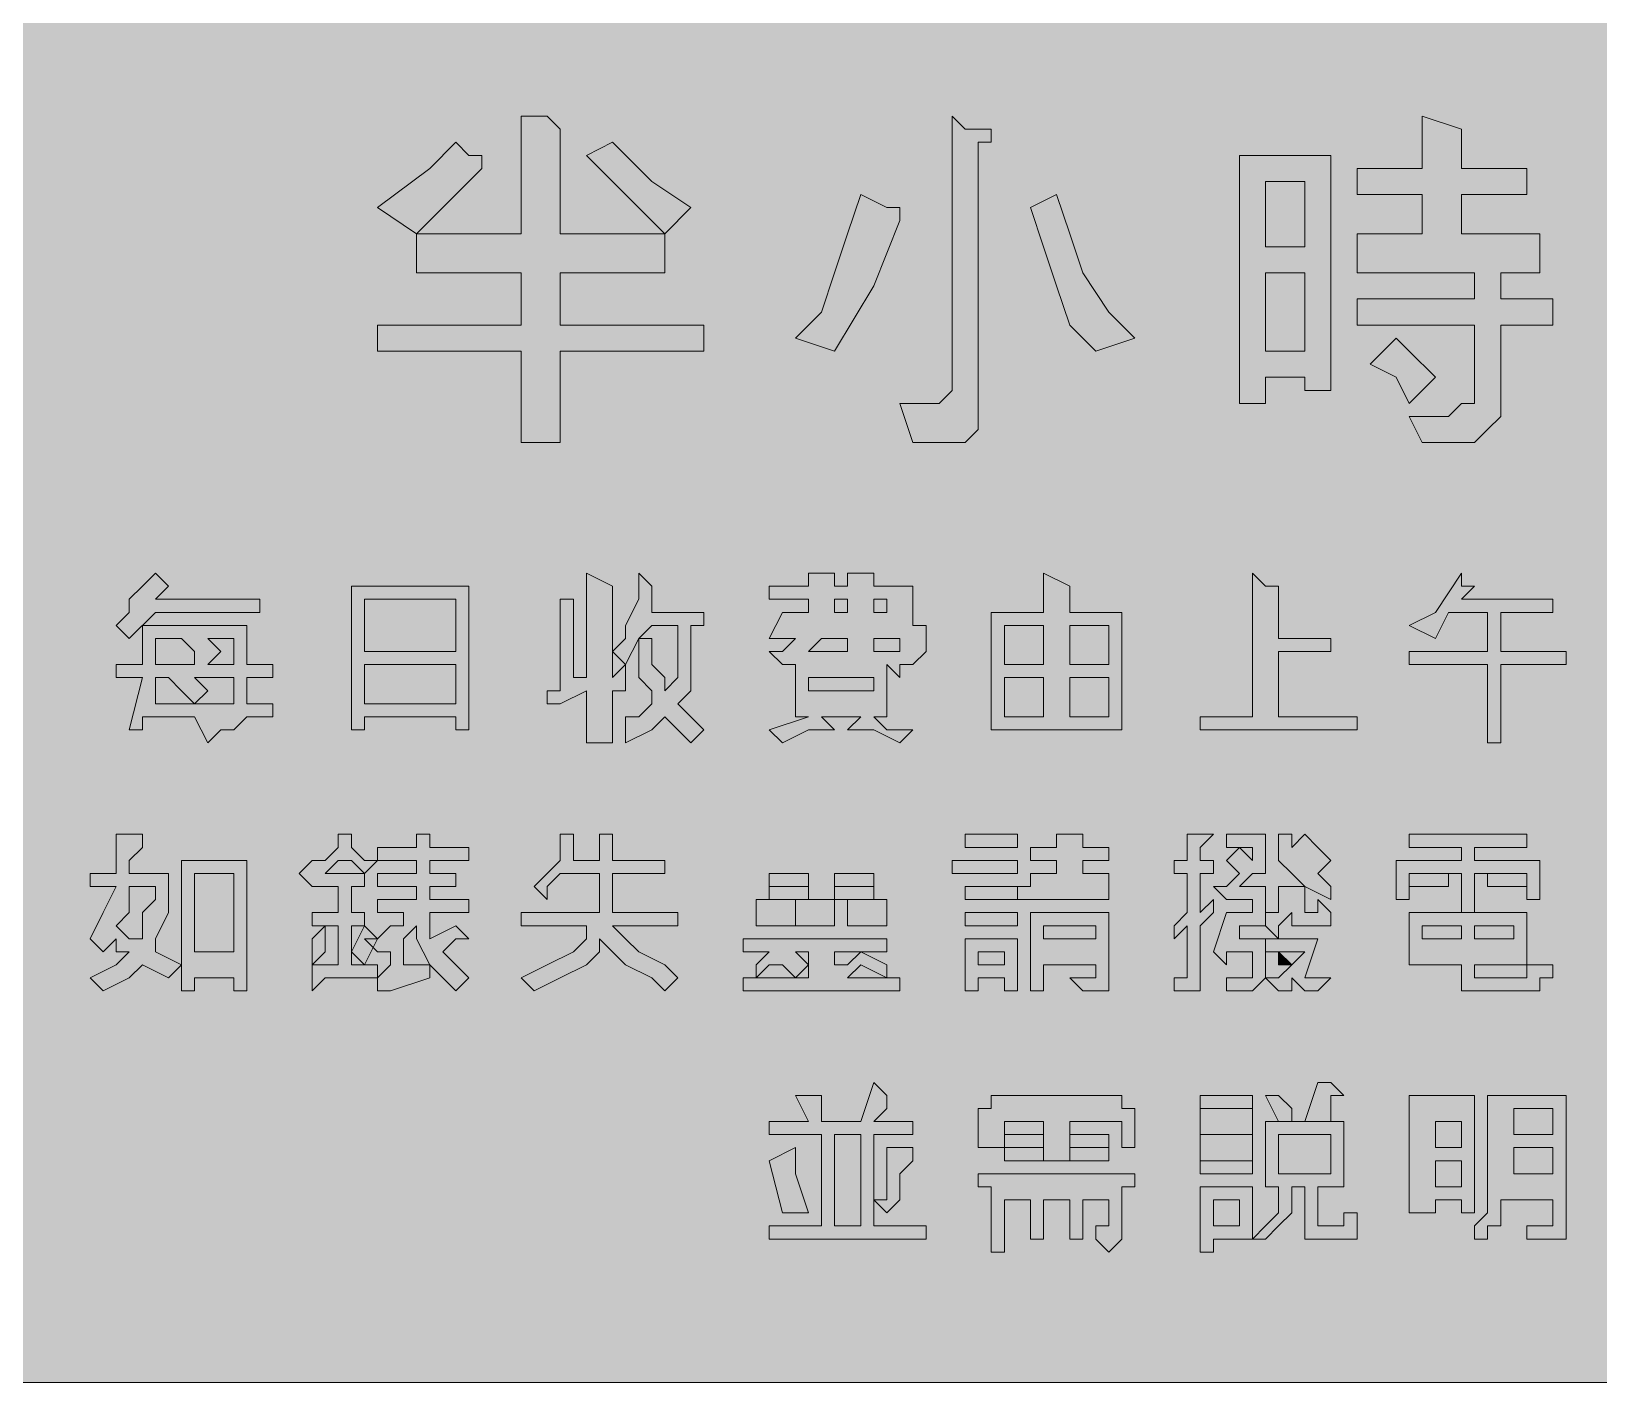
# Model space of a CAD drawing. Header units: metres. Extents: x 9 to 558, y 12 to 260.
# Drawn here: x 139.4 to 283.4, y 12 to 136.2 of the extents above; entities that cross this region are included whole.
import ezdxf

# ---------------------------------------------------------------- set-up
doc = ezdxf.new("R2010")
doc.units = ezdxf.units.M
doc.layers.add('FILL_BLACK_000000', color=7, linetype='Continuous', true_color=0x000000)
doc.layers.add('FILL_YELLOW_FFFF00', color=7, linetype='Continuous', true_color=0xffff00)

msp = doc.modelspace()

# ---------------------------------------------------------------- hatches: boundary and pattern name
at = {"layer": 'FILL_BLACK_000000', "true_color": 0x000000}
h = msp.add_hatch(color=7, dxfattribs=at)
h.dxf.hatch_style = 1
h.paths.add_polyline_path([(184.41, 128.4), (186.81, 128.4), (188.01, 127.2), (188.01, 117.6), (197.61, 117.6), (197.61, 114), (188.01, 114), (188.01, 109.2), (201.21, 109.2), (201.21, 106.8), (188.01, 106.8), (188.01, 98.4), (184.41, 98.4), (184.41, 106.8), (171.21, 106.8), (171.21, 109.2), (184.41, 109.2), (184.41, 114), (174.81, 114), (174.81, 117.6), (184.41, 117.6), (184.41, 128.4)])
h = msp.add_hatch(color=7, dxfattribs=at)
h.dxf.hatch_style = 1
h.paths.add_polyline_path([(226.41, 127.2), (227.61, 127.2), (227.61, 126), (226.41, 126), (226.41, 103.2), (226.41, 100.8), (226.41, 99.6), (225.21, 98.4), (222.81, 98.4), (220.41, 98.4), (219.21, 102), (221.61, 102), (222.81, 102), (224.01, 103.2), (224.01, 128.4), (225.21, 127.2), (226.41, 127.2)])
h = msp.add_hatch(color=7, dxfattribs=at)
h.dxf.hatch_style = 1
h.paths.add_polyline_path([(267.21, 121.2), (261.21, 121.2), (261.21, 123.6), (267.21, 123.6), (267.21, 128.4), (270.81, 127.2), (270.81, 126), (270.81, 123.6), (276.81, 123.6), (276.81, 121.2), (270.81, 121.2), (270.81, 117.6), (278.01, 117.6), (278.01, 114), (274.41, 114), (274.41, 111.6), (279.21, 111.6), (279.21, 109.2), (274.41, 109.2), (274.41, 102), (274.41, 100.8), (273.21, 99.6), (272.01, 98.4), (270.81, 98.4), (267.21, 98.4), (266.01, 100.8), (269.61, 100.8), (270.81, 102), (272.01, 102), (272.01, 103.2), (272.01, 109.2), (261.21, 109.2), (261.21, 111.6), (272.01, 111.6), (272.01, 114), (261.21, 114), (261.21, 117.6), (267.21, 117.6), (267.21, 121.2)])
h = msp.add_hatch(color=7, dxfattribs=at)
h.dxf.hatch_style = 1
h.paths.add_polyline_path([(180.81, 124.8), (180.81, 123.6), (178.41, 121.2), (174.81, 117.6), (171.21, 120), (176.01, 123.6), (178.41, 126), (179.61, 124.8), (180.81, 124.8)])
h = msp.add_hatch(color=7, dxfattribs=at)
h.dxf.hatch_style = 1
h.paths.add_polyline_path([(196.41, 122.4), (200.01, 120), (197.61, 117.6), (194.01, 121.2), (190.41, 124.8), (192.81, 126), (196.41, 122.4)])
h = msp.add_hatch(color=7, dxfattribs=at)
h.dxf.hatch_style = 1
h.paths.add_polyline_path([(256.41, 103.2), (256.41, 104.4), (252.81, 104.4), (252.81, 102), (250.41, 102), (250.41, 103.2), (250.41, 124.8), (258.81, 124.8), (258.81, 103.2), (256.41, 103.2)])
h.paths.add_polyline_path([(252.81, 122.4), (252.81, 116.4), (256.41, 116.4), (256.41, 122.4), (252.81, 122.4)], flags=16)
h.paths.add_polyline_path([(256.41, 114), (252.81, 114), (252.81, 106.8), (256.41, 106.8), (256.41, 114)], flags=16)
h = msp.add_hatch(color=7, dxfattribs=at)
h.dxf.hatch_style = 1
h.paths.add_polyline_path([(212.01, 110.4), (213.21, 114), (214.41, 117.6), (215.61, 121.2), (218.01, 120), (219.21, 120), (219.21, 118.8), (216.81, 112.8), (213.21, 106.8), (209.61, 108), (212.01, 110.4)])
h = msp.add_hatch(color=7, dxfattribs=at)
h.dxf.hatch_style = 1
h.paths.add_polyline_path([(234.81, 109.2), (233.61, 112.8), (232.41, 116.4), (231.21, 120), (233.61, 121.2), (234.81, 117.6), (236.01, 114), (238.41, 110.4), (240.81, 108), (237.21, 106.8), (234.81, 109.2)])
h = msp.add_hatch(color=7, dxfattribs=at)
h.dxf.hatch_style = 1
h.paths.add_polyline_path([(266.01, 106.8), (268.41, 104.4), (266.01, 102), (264.81, 104.4), (262.41, 105.6), (264.81, 108), (266.01, 106.8)])
h = msp.add_hatch(color=7, dxfattribs=at)
h.dxf.hatch_style = 1
h.paths.add_polyline_path([(148.41, 82.8), (148.41, 84), (149.61, 85.2), (150.81, 86.4), (152.01, 85.2), (150.81, 84), (160.41, 84), (160.41, 82.8), (150.81, 82.8), (148.41, 80.4), (147.21, 81.6), (148.41, 82.8)])
h = msp.add_hatch(color=7, dxfattribs=at)
h.dxf.hatch_style = 1
h.paths.add_polyline_path([(188.01, 75.6), (188.01, 84), (189.21, 84), (189.21, 82.8), (189.21, 76.8), (190.41, 76.8), (190.41, 86.4), (192.81, 85.2), (192.81, 76.8), (194.01, 78), (194.01, 75.6), (192.81, 75.6), (192.81, 70.8), (190.41, 70.8), (190.41, 75.6), (188.01, 74.4), (186.81, 74.4), (186.81, 75.6), (188.01, 75.6)])
h = msp.add_hatch(color=7, dxfattribs=at)
h.dxf.hatch_style = 1
h.paths.add_polyline_path([(192.81, 79.2), (194.01, 80.4), (194.01, 81.6), (195.21, 84), (195.21, 86.4), (196.41, 85.2), (196.41, 82.8), (201.21, 82.8), (201.21, 81.6), (200.01, 81.6), (200.01, 79.2), (200.01, 78), (200.01, 75.6), (198.81, 74.4), (200.01, 73.2), (201.21, 72), (200.01, 70.8), (198.81, 72), (197.61, 73.2), (196.41, 72), (194.01, 70.8), (194.01, 73.2), (195.21, 73.2), (196.41, 74.4), (196.41, 75.6), (195.21, 76.8), (195.21, 78), (195.21, 80.4), (194.01, 78), (192.81, 79.2)])
h.paths.add_polyline_path([(196.41, 80.4), (196.41, 79.2), (196.41, 78), (197.61, 76.8), (197.61, 75.6), (198.81, 76.8), (198.81, 78), (198.81, 80.4), (198.81, 81.6), (196.41, 81.6), (195.21, 80.4), (196.41, 80.4)], flags=16)
h = msp.add_hatch(color=7, dxfattribs=at)
h.dxf.hatch_style = 1
h.paths.add_polyline_path([(218.01, 73.2), (216.81, 73.2), (218.01, 72), (220.41, 72), (219.21, 70.8), (216.81, 72), (214.41, 72), (215.61, 73.2), (212.01, 73.2), (213.21, 72), (210.81, 72), (208.41, 70.8), (207.21, 72), (210.81, 73.2), (209.61, 73.2), (209.61, 78), (208.41, 78), (207.21, 79.2), (208.41, 79.2), (209.61, 80.4), (208.41, 80.4), (207.21, 80.4), (208.41, 82.8), (210.81, 82.8), (210.81, 84), (207.21, 84), (207.21, 85.2), (210.81, 85.2), (210.81, 86.4), (212.01, 86.4), (213.21, 86.4), (213.21, 85.2), (214.41, 85.2), (214.41, 86.4), (215.61, 86.4), (216.81, 86.4), (216.81, 85.2), (220.41, 85.2), (220.41, 81.6), (221.61, 81.6), (221.61, 79.2), (220.41, 78), (219.21, 78), (219.21, 76.8), (218.01, 78), (218.01, 73.2)])
h.paths.add_polyline_path([(214.41, 84), (213.21, 84), (213.21, 82.8), (214.41, 82.8), (214.41, 84)], flags=16)
h.paths.add_polyline_path([(218.01, 82.8), (218.01, 84), (216.81, 84), (216.81, 82.8), (218.01, 82.8)], flags=16)
h.paths.add_polyline_path([(214.41, 79.2), (214.41, 80.4), (212.01, 80.4), (210.81, 79.2), (214.41, 79.2)], flags=16)
h.paths.add_polyline_path([(219.21, 80.4), (216.81, 80.4), (216.81, 79.2), (218.01, 79.2), (219.21, 79.2), (219.21, 80.4)], flags=16)
h.paths.add_polyline_path([(216.81, 76.8), (210.81, 76.8), (210.81, 75.6), (216.81, 75.6), (216.81, 76.8)], flags=16)
h = msp.add_hatch(color=7, dxfattribs=at)
h.dxf.hatch_style = 1
h.paths.add_polyline_path([(239.61, 82.8), (239.61, 72), (238.41, 72), (228.81, 72), (227.61, 72), (227.61, 82.8), (232.41, 82.8), (232.41, 86.4), (234.81, 85.2), (234.81, 82.8), (239.61, 82.8)])
h.paths.add_polyline_path([(232.41, 78), (232.41, 81.6), (228.81, 81.6), (228.81, 78), (232.41, 78)], flags=16)
h.paths.add_polyline_path([(234.81, 78), (238.41, 78), (238.41, 81.6), (234.81, 81.6), (234.81, 78)], flags=16)
h.paths.add_polyline_path([(228.81, 76.8), (228.81, 73.2), (232.41, 73.2), (232.41, 76.8), (228.81, 76.8)], flags=16)
h.paths.add_polyline_path([(238.41, 76.8), (234.81, 76.8), (234.81, 73.2), (238.41, 73.2), (238.41, 76.8)], flags=16)
h = msp.add_hatch(color=7, dxfattribs=at)
h.dxf.hatch_style = 1
h.paths.add_polyline_path([(254.01, 85.2), (254.01, 80.4), (258.81, 80.4), (258.81, 79.2), (254.01, 79.2), (254.01, 73.2), (261.21, 73.2), (261.21, 72), (246.81, 72), (246.81, 73.2), (251.61, 73.2), (251.61, 86.4), (252.81, 85.2), (254.01, 85.2)])
h = msp.add_hatch(color=7, dxfattribs=at)
h.dxf.hatch_style = 1
h.paths.add_polyline_path([(268.41, 82.8), (270.81, 86.4), (270.81, 85.2), (272.01, 85.2), (270.81, 84), (279.21, 84), (279.21, 82.8), (274.41, 82.8), (274.41, 79.2), (280.41, 79.2), (280.41, 78), (274.41, 78), (274.41, 70.8), (273.21, 70.8), (273.21, 78), (266.01, 78), (266.01, 79.2), (273.21, 79.2), (273.21, 82.8), (269.61, 82.8), (268.41, 80.4), (266.01, 81.6), (268.41, 82.8)])
h = msp.add_hatch(color=7, dxfattribs=at)
h.dxf.hatch_style = 1
h.paths.add_polyline_path([(179.61, 72), (178.41, 72), (178.41, 73.2), (170.01, 73.2), (170.01, 72), (168.81, 72), (168.81, 85.2), (179.61, 85.2), (179.61, 72)])
h.paths.add_polyline_path([(170.01, 78), (170.01, 74.4), (178.41, 74.4), (178.41, 78), (170.01, 78)], flags=16)
h.paths.add_polyline_path([(178.41, 84), (170.01, 84), (170.01, 79.2), (178.41, 79.2), (178.41, 84)], flags=16)
h = msp.add_hatch(color=7, dxfattribs=at)
h.dxf.hatch_style = 1
h.paths.add_polyline_path([(147.21, 78), (149.61, 78), (149.61, 81.6), (159.21, 81.6), (159.21, 78), (161.61, 78), (161.61, 76.8), (159.21, 76.8), (159.21, 74.4), (161.61, 74.4), (161.61, 73.2), (159.21, 73.2), (158.01, 72), (156.81, 72), (155.61, 70.8), (154.41, 73.2), (149.61, 73.2), (149.61, 72), (148.41, 72), (149.61, 76.8), (147.21, 76.8), (147.21, 78)])
h.paths.add_polyline_path([(158.01, 80.4), (155.61, 80.4), (156.81, 79.2), (155.61, 78), (158.01, 78), (158.01, 80.4)], flags=16)
h.paths.add_polyline_path([(153.21, 80.4), (150.81, 80.4), (150.81, 78), (154.41, 78), (154.41, 79.2), (153.21, 80.4)], flags=16)
h.paths.add_polyline_path([(154.41, 74.4), (158.01, 74.4), (158.01, 76.8), (154.41, 76.8), (155.61, 75.6), (154.41, 74.4)], flags=16)
h.paths.add_polyline_path([(153.21, 75.6), (152.01, 76.8), (150.81, 76.8), (150.81, 74.4), (154.41, 74.4), (153.21, 75.6)], flags=16)
h = msp.add_hatch(color=7, dxfattribs=at)
h.dxf.hatch_style = 1
h.paths.add_polyline_path([(147.21, 58.8), (147.21, 62.4), (149.61, 62.4), (149.61, 61.2), (148.41, 60), (148.41, 58.8), (152.01, 58.8), (152.01, 57.6), (152.01, 56.4), (152.01, 55.2), (150.81, 52.8), (150.81, 51.6), (153.21, 50.4), (152.01, 49.2), (149.61, 50.4), (148.41, 49.2), (146.01, 48), (144.81, 49.2), (147.21, 50.4), (148.41, 51.6), (147.21, 51.6), (147.21, 52.8), (146.01, 51.6), (144.81, 52.8), (146.01, 55.2), (147.21, 57.6), (144.81, 57.6), (144.81, 58.8), (147.21, 58.8)])
h.paths.add_polyline_path([(147.21, 54), (148.41, 52.8), (149.61, 52.8), (149.61, 54), (149.61, 55.2), (150.81, 56.4), (150.81, 57.6), (148.41, 57.6), (148.41, 55.2), (147.21, 54)], flags=16)
h = msp.add_hatch(color=7, dxfattribs=at)
h.dxf.hatch_style = 1
h.paths.add_polyline_path([(168.81, 57.6), (168.81, 55.2), (170.01, 55.2), (170.01, 54), (168.81, 54), (168.81, 50.4), (171.21, 50.4), (171.21, 49.2), (166.41, 49.2), (165.21, 48), (165.21, 49.2), (165.21, 50.4), (167.61, 50.4), (167.61, 54), (165.21, 54), (165.21, 55.2), (167.61, 55.2), (167.61, 57.6), (165.21, 57.6), (164.01, 58.8), (165.21, 60), (166.41, 60), (167.61, 61.2), (167.61, 62.4), (168.81, 62.4), (168.81, 61.2), (170.01, 60), (171.21, 60), (170.01, 58.8), (170.01, 57.6), (168.81, 57.6)])
h.paths.add_polyline_path([(168.81, 60), (167.61, 60), (166.41, 58.8), (170.01, 58.8), (168.81, 60)], flags=16)
h = msp.add_hatch(color=7, dxfattribs=at)
h.dxf.hatch_style = 1
h.paths.add_polyline_path([(172.41, 48), (171.21, 48), (171.21, 49.2), (172.41, 50.4), (172.41, 51.6), (171.21, 51.6), (170.01, 52.8), (171.21, 52.8), (172.41, 54), (173.61, 54), (173.61, 55.2), (171.21, 55.2), (171.21, 56.4), (174.81, 56.4), (174.81, 57.6), (171.21, 57.6), (171.21, 58.8), (174.81, 58.8), (174.81, 60), (171.21, 60), (171.21, 61.2), (174.81, 61.2), (174.81, 62.4), (176.01, 62.4), (176.01, 61.2), (179.61, 61.2), (179.61, 60), (176.01, 60), (176.01, 58.8), (178.41, 58.8), (178.41, 57.6), (176.01, 57.6), (176.01, 56.4), (179.61, 56.4), (179.61, 55.2), (176.01, 55.2), (176.01, 54), (176.01, 52.8), (178.41, 54), (179.61, 52.8), (178.41, 52.8), (177.21, 51.6), (178.41, 50.4), (179.61, 49.2), (178.41, 48), (177.21, 49.2), (176.01, 50.4), (176.01, 49.2), (172.41, 48)])
h.paths.add_polyline_path([(174.81, 52.8), (174.81, 54), (173.61, 52.8), (173.61, 50.4), (176.01, 50.4), (174.81, 52.8)], flags=16)
h = msp.add_hatch(color=7, dxfattribs=at)
h.dxf.hatch_style = 1
h.paths.add_polyline_path([(191.61, 60), (191.61, 62.4), (192.81, 62.4), (192.81, 61.2), (192.81, 60), (197.61, 60), (197.61, 58.8), (192.81, 58.8), (192.81, 55.2), (198.81, 55.2), (198.81, 54), (192.81, 54), (194.01, 52.8), (195.21, 51.6), (197.61, 50.4), (198.81, 49.2), (197.61, 48), (196.41, 49.2), (194.01, 50.4), (192.81, 51.6), (191.61, 52.8), (191.61, 51.6), (190.41, 50.4), (188.01, 49.2), (185.61, 48), (184.41, 49.2), (186.81, 50.4), (189.21, 51.6), (190.41, 52.8), (190.41, 54), (184.41, 54), (184.41, 55.2), (191.61, 55.2), (191.61, 58.8), (188.01, 58.8), (186.81, 57.6), (186.81, 56.4), (185.61, 57.6), (186.81, 58.8), (188.01, 60), (188.01, 62.4), (189.21, 62.4), (189.21, 61.2), (189.21, 60), (191.61, 60)])
h = msp.add_hatch(color=7, dxfattribs=at)
h.dxf.hatch_style = 1
h.paths.add_polyline_path([(230.01, 62.4), (230.01, 61.2), (225.21, 61.2), (225.21, 62.4), (230.01, 62.4)])
h = msp.add_hatch(color=7, dxfattribs=at)
h.dxf.hatch_style = 1
h.paths.add_polyline_path([(233.61, 58.8), (233.61, 60), (231.21, 60), (231.21, 61.2), (233.61, 61.2), (233.61, 62.4), (234.81, 62.4), (236.01, 62.4), (236.01, 61.2), (238.41, 61.2), (238.41, 60), (236.01, 60), (236.01, 58.8), (238.41, 58.8), (238.41, 57.6), (238.41, 56.4), (230.01, 56.4), (230.01, 57.6), (231.21, 57.6), (231.21, 58.8), (233.61, 58.8)])
h = msp.add_hatch(color=7, dxfattribs=at)
h.dxf.hatch_style = 1
h.paths.add_polyline_path([(246.81, 62.4), (248.01, 62.4), (246.81, 61.2), (246.81, 60), (248.01, 60), (248.01, 58.8), (246.81, 58.8), (246.81, 55.2), (248.01, 56.4), (248.01, 55.2), (246.81, 54), (246.81, 49.2), (246.81, 48), (245.61, 48), (244.41, 48), (244.41, 49.2), (245.61, 49.2), (245.61, 50.4), (245.61, 54), (244.41, 52.8), (244.41, 54), (245.61, 55.2), (245.61, 58.8), (244.41, 58.8), (244.41, 60), (245.61, 60), (245.61, 62.4), (246.81, 62.4)])
h = msp.add_hatch(color=7, dxfattribs=at)
h.dxf.hatch_style = 1
h.paths.add_polyline_path([(252.81, 62.4), (252.81, 61.2), (252.81, 60), (252.81, 58.8), (251.61, 58.8), (250.41, 57.6), (252.81, 57.6), (252.81, 54), (250.41, 54), (250.41, 52.8), (252.81, 52.8), (252.81, 50.4), (252.81, 49.2), (251.61, 48), (250.41, 48), (249.21, 48), (249.21, 49.2), (250.41, 49.2), (251.61, 49.2), (251.61, 50.4), (251.61, 51.6), (249.21, 51.6), (249.21, 50.4), (248.01, 51.6), (249.21, 55.2), (251.61, 55.2), (251.61, 56.4), (249.21, 56.4), (248.01, 57.6), (249.21, 57.6), (250.41, 58.8), (249.21, 60), (250.41, 61.2), (249.21, 61.2), (249.21, 62.4), (252.81, 62.4)])
h.paths.add_polyline_path([(251.61, 60), (251.61, 61.2), (250.41, 61.2), (251.61, 60)], flags=16)
h = msp.add_hatch(color=7, dxfattribs=at)
h.dxf.hatch_style = 1
h.paths.add_polyline_path([(257.61, 58.8), (258.81, 57.6), (258.81, 56.4), (256.41, 57.6), (255.21, 58.8), (254.01, 60), (254.01, 62.4), (255.21, 62.4), (255.21, 61.2), (256.41, 62.4), (257.61, 61.2), (258.81, 60), (257.61, 58.8)])
h = msp.add_hatch(color=7, dxfattribs=at)
h.dxf.hatch_style = 1
h.paths.add_polyline_path([(276.81, 62.4), (276.81, 61.2), (272.01, 61.2), (272.01, 60), (278.01, 60), (278.01, 56.4), (276.81, 56.4), (276.81, 58.8), (272.01, 58.8), (272.01, 55.2), (270.81, 55.2), (270.81, 58.8), (266.01, 58.8), (266.01, 56.4), (264.81, 56.4), (264.81, 60), (270.81, 60), (270.81, 61.2), (266.01, 61.2), (266.01, 62.4), (276.81, 62.4)])
h = msp.add_hatch(color=7, dxfattribs=at)
h.dxf.hatch_style = 1
h.paths.add_polyline_path([(159.21, 60), (159.21, 48), (158.01, 48), (158.01, 49.2), (154.41, 49.2), (154.41, 48), (153.21, 48), (153.21, 60), (159.21, 60)])
h.paths.add_polyline_path([(158.01, 58.8), (154.41, 58.8), (154.41, 51.6), (158.01, 51.6), (158.01, 58.8)], flags=16)
h = msp.add_hatch(color=7, dxfattribs=at)
h.dxf.hatch_style = 1
h.paths.add_polyline_path([(230.01, 60), (230.01, 58.8), (224.01, 58.8), (224.01, 60), (230.01, 60)])
h = msp.add_hatch(color=7, dxfattribs=at)
h.dxf.hatch_style = 1
h.paths.add_polyline_path([(210.81, 58.8), (210.81, 57.6), (207.21, 57.6), (207.21, 58.8), (210.81, 58.8)])
h = msp.add_hatch(color=7, dxfattribs=at)
h.dxf.hatch_style = 1
h.paths.add_polyline_path([(210.81, 57.6), (210.81, 56.4), (207.21, 56.4), (207.21, 57.6), (210.81, 57.6)])
h = msp.add_hatch(color=7, dxfattribs=at)
h.dxf.hatch_style = 1
h.paths.add_polyline_path([(216.81, 58.8), (216.81, 57.6), (213.21, 57.6), (213.21, 58.8), (216.81, 58.8)])
h = msp.add_hatch(color=7, dxfattribs=at)
h.dxf.hatch_style = 1
h.paths.add_polyline_path([(216.81, 57.6), (216.81, 56.4), (213.21, 56.4), (213.21, 57.6), (216.81, 57.6)])
h = msp.add_hatch(color=7, dxfattribs=at)
h.dxf.hatch_style = 1
h.paths.add_polyline_path([(230.01, 57.6), (230.01, 56.4), (225.21, 56.4), (225.21, 57.6), (230.01, 57.6)])
h = msp.add_hatch(color=7, dxfattribs=at)
h.dxf.hatch_style = 1
h.paths.add_polyline_path([(254.01, 52.8), (252.81, 54), (252.81, 55.2), (254.01, 55.2), (254.01, 56.4), (254.01, 57.6), (256.41, 57.6), (256.41, 55.2), (257.61, 55.2), (257.61, 56.4), (258.81, 55.2), (258.81, 54), (257.61, 54), (256.41, 54), (255.21, 54), (255.21, 55.2), (254.01, 54), (254.01, 52.8)])
h = msp.add_hatch(color=7, dxfattribs=at)
h.dxf.hatch_style = 1
h.paths.add_polyline_path([(269.61, 58.8), (269.61, 57.6), (266.01, 57.6), (266.01, 58.8), (269.61, 58.8)])
h = msp.add_hatch(color=7, dxfattribs=at)
h.dxf.hatch_style = 1
h.paths.add_polyline_path([(276.81, 58.8), (276.81, 57.6), (273.21, 57.6), (273.21, 58.8), (276.81, 58.8)])
h = msp.add_hatch(color=7, dxfattribs=at)
h.dxf.hatch_style = 1
h.paths.add_polyline_path([(209.61, 56.4), (209.61, 54), (206.01, 54), (206.01, 56.4), (209.61, 56.4)])
h = msp.add_hatch(color=7, dxfattribs=at)
h.dxf.hatch_style = 1
h.paths.add_polyline_path([(213.21, 56.4), (213.21, 54), (209.61, 54), (209.61, 56.4), (213.21, 56.4)])
h = msp.add_hatch(color=7, dxfattribs=at)
h.dxf.hatch_style = 1
h.paths.add_polyline_path([(218.01, 56.4), (218.01, 54), (214.41, 54), (214.41, 56.4), (218.01, 56.4)])
h = msp.add_hatch(color=7, dxfattribs=at)
h.dxf.hatch_style = 1
h.paths.add_polyline_path([(230.01, 55.2), (230.01, 54), (225.21, 54), (225.21, 55.2), (230.01, 55.2)])
h = msp.add_hatch(color=7, dxfattribs=at)
h.dxf.hatch_style = 1
h.paths.add_polyline_path([(238.41, 55.2), (238.41, 49.2), (238.41, 48), (237.21, 48), (236.01, 48), (234.81, 49.2), (236.01, 49.2), (237.21, 49.2), (237.21, 50.4), (232.41, 50.4), (232.41, 48), (231.21, 48), (231.21, 55.2), (238.41, 55.2)])
h.paths.add_polyline_path([(237.21, 54), (232.41, 54), (232.41, 52.8), (237.21, 52.8), (237.21, 54)], flags=16)
h = msp.add_hatch(color=7, dxfattribs=at)
h.dxf.hatch_style = 1
h.paths.add_polyline_path([(278.01, 49.2), (278.01, 48), (276.81, 48), (272.01, 48), (270.81, 48), (270.81, 49.2), (270.81, 50.4), (266.01, 50.4), (266.01, 55.2), (276.81, 55.2), (276.81, 50.4), (278.01, 50.4), (279.21, 50.4), (279.21, 49.2), (278.01, 49.2)])
h.paths.add_polyline_path([(272.01, 50.4), (272.01, 49.2), (273.21, 49.2), (276.81, 49.2), (276.81, 50.4), (272.01, 50.4)], flags=16)
h.paths.add_polyline_path([(272.01, 54), (272.01, 52.8), (275.61, 52.8), (275.61, 54), (272.01, 54)], flags=16)
h.paths.add_polyline_path([(270.81, 54), (267.21, 54), (267.21, 52.8), (270.81, 52.8), (270.81, 54)], flags=16)
h = msp.add_hatch(color=7, dxfattribs=at)
h.dxf.hatch_style = 1
h.paths.add_polyline_path([(166.41, 52.8), (166.41, 51.6), (165.21, 50.4), (165.21, 51.6), (165.21, 52.8), (166.41, 54), (166.41, 52.8)])
h = msp.add_hatch(color=7, dxfattribs=at)
h.dxf.hatch_style = 1
h.paths.add_polyline_path([(170.01, 54), (171.21, 52.8), (170.01, 50.4), (168.81, 51.6), (170.01, 54)])
h = msp.add_hatch(color=7, dxfattribs=at)
h.dxf.hatch_style = 1
h.paths.add_polyline_path([(215.61, 51.6), (218.01, 50.4), (218.01, 49.2), (219.21, 49.2), (219.21, 48), (204.81, 48), (204.81, 49.2), (206.01, 49.2), (206.01, 50.4), (207.21, 51.6), (204.81, 51.6), (204.81, 52.8), (218.01, 52.8), (218.01, 51.6), (216.81, 51.6), (215.61, 51.6)])
h.paths.add_polyline_path([(213.21, 51.6), (213.21, 50.4), (214.41, 50.4), (215.61, 51.6), (213.21, 51.6)], flags=16)
h.paths.add_polyline_path([(215.61, 50.4), (214.41, 49.2), (218.01, 49.2), (215.61, 50.4)], flags=16)
h.paths.add_polyline_path([(209.61, 49.2), (208.41, 50.4), (207.21, 50.4), (206.01, 49.2), (209.61, 49.2)], flags=16)
h.paths.add_polyline_path([(210.81, 49.2), (210.81, 50.4), (209.61, 49.2), (210.81, 49.2)], flags=16)
h.paths.add_polyline_path([(210.81, 51.6), (209.61, 51.6), (210.81, 50.4), (210.81, 51.6)], flags=16)
h = msp.add_hatch(color=7, dxfattribs=at)
h.dxf.hatch_style = 1
h.paths.add_polyline_path([(230.01, 52.8), (230.01, 48), (228.81, 48), (228.81, 49.2), (226.41, 49.2), (226.41, 48), (225.21, 48), (225.21, 52.8), (230.01, 52.8)])
h.paths.add_polyline_path([(228.81, 51.6), (226.41, 51.6), (226.41, 50.4), (228.81, 50.4), (228.81, 51.6)], flags=16)
h = msp.add_hatch(color=7, dxfattribs=at)
h.dxf.hatch_style = 1
h.paths.add_polyline_path([(256.41, 49.2), (257.61, 49.2), (258.81, 49.2), (257.61, 48), (256.41, 48), (255.21, 49.2), (255.21, 48), (254.01, 48), (252.81, 49.2), (254.01, 49.2), (255.21, 50.4), (256.41, 51.6), (254.01, 51.6), (252.81, 51.6), (252.81, 52.8), (257.61, 52.8), (256.41, 49.2)])
h = msp.add_hatch(color=7, dxfattribs=at)
h.dxf.hatch_style = 1
h.paths.add_polyline_path([(254.01, 51.6), (255.21, 50.4), (254.01, 50.4), (254.01, 51.6)])
h = msp.add_hatch(color=7, dxfattribs=at)
h.dxf.hatch_style = 1
h.paths.add_polyline_path([(209.61, 38.4), (210.81, 38.4), (212.01, 38.4), (212.01, 37.2), (212.01, 36), (215.61, 36), (216.81, 39.6), (218.01, 38.4), (218.01, 37.2), (216.81, 36), (220.41, 36), (220.41, 34.8), (216.81, 34.8), (216.81, 26.4), (221.61, 26.4), (221.61, 25.2), (207.21, 25.2), (207.21, 26.4), (212.01, 26.4), (212.01, 34.8), (207.21, 34.8), (207.21, 36), (210.81, 36), (209.61, 38.4)])
h.paths.add_polyline_path([(215.61, 34.8), (213.21, 34.8), (213.21, 26.4), (215.61, 26.4), (215.61, 34.8)], flags=16)
h = msp.add_hatch(color=7, dxfattribs=at)
h.dxf.hatch_style = 1
h.paths.add_polyline_path([(257.61, 39.6), (258.81, 39.6), (260.01, 38.4), (258.81, 38.4), (258.81, 36), (256.41, 36), (257.61, 39.6)])
h = msp.add_hatch(color=7, dxfattribs=at)
h.dxf.hatch_style = 1
h.paths.add_polyline_path([(239.61, 38.4), (239.61, 37.2), (240.81, 37.2), (240.81, 33.6), (239.61, 33.6), (239.61, 36), (234.81, 36), (234.81, 32.4), (232.41, 32.4), (232.41, 36), (228.81, 36), (228.81, 33.6), (226.41, 33.6), (226.41, 37.2), (227.61, 37.2), (227.61, 38.4), (239.61, 38.4)])
h = msp.add_hatch(color=7, dxfattribs=at)
h.dxf.hatch_style = 1
h.paths.add_polyline_path([(251.61, 38.4), (251.61, 37.2), (246.81, 37.2), (246.81, 38.4), (251.61, 38.4)])
h = msp.add_hatch(color=7, dxfattribs=at)
h.dxf.hatch_style = 1
h.paths.add_polyline_path([(252.81, 38.4), (254.01, 38.4), (255.21, 37.2), (255.21, 36), (254.01, 36), (252.81, 38.4)])
h = msp.add_hatch(color=7, dxfattribs=at)
h.dxf.hatch_style = 1
h.paths.add_polyline_path([(270.81, 27.6), (270.81, 28.8), (268.41, 28.8), (268.41, 27.6), (266.01, 27.6), (266.01, 38.4), (272.01, 38.4), (272.01, 27.6), (270.81, 27.6)])
h.paths.add_polyline_path([(268.41, 36), (268.41, 33.6), (270.81, 33.6), (270.81, 36), (268.41, 36)], flags=16)
h.paths.add_polyline_path([(270.81, 32.4), (268.41, 32.4), (268.41, 30), (270.81, 30), (270.81, 32.4)], flags=16)
h = msp.add_hatch(color=7, dxfattribs=at)
h.dxf.hatch_style = 1
h.paths.add_polyline_path([(280.41, 25.2), (279.21, 25.2), (276.81, 25.2), (276.81, 26.4), (278.01, 26.4), (279.21, 26.4), (279.21, 27.6), (279.21, 28.8), (274.41, 28.8), (274.41, 27.6), (274.41, 26.4), (273.21, 26.4), (273.21, 25.2), (272.01, 25.2), (272.01, 26.4), (273.21, 27.6), (273.21, 30), (273.21, 31.2), (273.21, 38.4), (280.41, 38.4), (280.41, 26.4), (280.41, 25.2)])
h.paths.add_polyline_path([(275.61, 37.2), (275.61, 34.8), (279.21, 34.8), (279.21, 37.2), (275.61, 37.2)], flags=16)
h.paths.add_polyline_path([(279.21, 33.6), (275.61, 33.6), (275.61, 31.2), (279.21, 31.2), (279.21, 33.6)], flags=16)
h = msp.add_hatch(color=7, dxfattribs=at)
h.dxf.hatch_style = 1
h.paths.add_polyline_path([(251.61, 37.2), (251.61, 34.8), (246.81, 34.8), (246.81, 37.2), (251.61, 37.2)])
h = msp.add_hatch(color=7, dxfattribs=at)
h.dxf.hatch_style = 1
h.paths.add_polyline_path([(260.01, 36), (260.01, 30), (257.61, 30), (257.61, 27.6), (257.61, 26.4), (258.81, 26.4), (260.01, 26.4), (260.01, 27.6), (261.21, 27.6), (261.21, 26.4), (261.21, 25.2), (260.01, 25.2), (258.81, 25.2), (257.61, 25.2), (256.41, 25.2), (256.41, 26.4), (256.41, 27.6), (256.41, 30), (255.21, 30), (255.21, 28.8), (255.21, 27.6), (254.01, 26.4), (252.81, 25.2), (251.61, 25.2), (252.81, 26.4), (254.01, 27.6), (254.01, 28.8), (254.01, 30), (252.81, 30), (252.81, 36), (260.01, 36)])
h.paths.add_polyline_path([(258.81, 34.8), (254.01, 34.8), (254.01, 31.2), (258.81, 31.2), (258.81, 34.8)], flags=16)
h = msp.add_hatch(color=7, dxfattribs=at)
h.dxf.hatch_style = 1
h.paths.add_polyline_path([(232.41, 34.8), (232.41, 33.6), (228.81, 33.6), (228.81, 34.8), (232.41, 34.8)])
h = msp.add_hatch(color=7, dxfattribs=at)
h.dxf.hatch_style = 1
h.paths.add_polyline_path([(238.41, 34.8), (238.41, 33.6), (234.81, 33.6), (234.81, 34.8), (238.41, 34.8)])
h = msp.add_hatch(color=7, dxfattribs=at)
h.dxf.hatch_style = 1
h.paths.add_polyline_path([(251.61, 34.8), (251.61, 32.4), (246.81, 32.4), (246.81, 34.8), (251.61, 34.8)])
h = msp.add_hatch(color=7, dxfattribs=at)
h.dxf.hatch_style = 1
h.paths.add_polyline_path([(209.61, 31.2), (210.81, 27.6), (208.41, 27.6), (207.21, 32.4), (209.61, 33.6), (209.61, 31.2)])
h = msp.add_hatch(color=7, dxfattribs=at)
h.dxf.hatch_style = 1
h.paths.add_polyline_path([(218.01, 28.8), (218.01, 30), (218.01, 31.2), (218.01, 33.6), (220.41, 33.6), (220.41, 32.4), (219.21, 31.2), (219.21, 30), (219.21, 28.8), (218.01, 27.6), (216.81, 28.8), (218.01, 28.8)])
h = msp.add_hatch(color=7, dxfattribs=at)
h.dxf.hatch_style = 1
h.paths.add_polyline_path([(232.41, 33.6), (232.41, 32.4), (228.81, 32.4), (228.81, 33.6), (232.41, 33.6)])
h = msp.add_hatch(color=7, dxfattribs=at)
h.dxf.hatch_style = 1
h.paths.add_polyline_path([(238.41, 33.6), (238.41, 32.4), (234.81, 32.4), (234.81, 33.6), (238.41, 33.6)])
h = msp.add_hatch(color=7, dxfattribs=at)
h.dxf.hatch_style = 1
h.paths.add_polyline_path([(251.61, 32.4), (251.61, 31.2), (246.81, 31.2), (246.81, 32.4), (251.61, 32.4)])
h = msp.add_hatch(color=7, dxfattribs=at)
h.dxf.hatch_style = 1
h.paths.add_polyline_path([(226.41, 31.2), (240.81, 31.2), (240.81, 30), (239.61, 30), (239.61, 26.4), (239.61, 25.2), (238.41, 24), (237.21, 25.2), (237.21, 26.4), (238.41, 26.4), (238.41, 28.8), (236.01, 28.8), (236.01, 25.2), (234.81, 25.2), (234.81, 28.8), (232.41, 28.8), (232.41, 25.2), (231.21, 25.2), (231.21, 28.8), (228.81, 28.8), (228.81, 24), (227.61, 24), (227.61, 30), (226.41, 30), (226.41, 31.2)])
h = msp.add_hatch(color=7, dxfattribs=at)
h.dxf.hatch_style = 1
h.paths.add_polyline_path([(251.61, 30), (251.61, 25.2), (250.41, 25.2), (248.01, 25.2), (248.01, 24), (246.81, 24), (246.81, 30), (251.61, 30)])
h.paths.add_polyline_path([(250.41, 28.8), (248.01, 28.8), (248.01, 26.4), (250.41, 26.4), (250.41, 28.8)], flags=16)
at = {"layer": 'FILL_YELLOW_FFFF00', "true_color": 0xffff00}
h = msp.add_hatch(color=7, dxfattribs=at)
h.dxf.hatch_style = 1
h.paths.add_polyline_path([(551.26, 260.35), (552.02, 260.19), (553.41, 259.65), (556.41, 258), (556.81, 257.5), (557.1, 256.91), (557.46, 255.6), (557.61, 253.2), (557.61, 19.2), (557.61, 16.8), (557.56, 16.4), (557.42, 16.09), (557.01, 15.6), (556.6, 15.11), (556.46, 14.8), (556.41, 14.4), (553.41, 12.75), (552.02, 12.21), (551.26, 12.05), (550.41, 12), (16.41, 12), (15.53, 12.02), (14.76, 12.15), (14.22, 12.51), (14.06, 12.8), (14.01, 13.2), (13.13, 13.22), (12.36, 13.35), (11.82, 13.71), (11.66, 14), (11.61, 14.4), (10.82, 14.9), (10.22, 15.49), (9.8, 16.13), (9.51, 16.8), (9.25, 18.11), (9.21, 19.2), (9.21, 253.2), (9.21, 255.6), (9.92, 256.48), (10.41, 257.25), (10.9, 257.79), (11.21, 257.95), (11.61, 258), (11.66, 258.4), (11.82, 258.71), (12.36, 259.2), (13.13, 259.69), (14.01, 260.4), (16.41, 260.4), (550.41, 260.4), (551.26, 260.35)])

# ---------------------------------------------------------------- linework, layer by layer
at = {"layer": 'FILL_BLACK_000000', "lineweight": 0, "true_color": 0x000000}
for points in [[(184.41, 128.4), (186.81, 128.4), (188.01, 127.2), (188.01, 117.6), (197.61, 117.6), (197.61, 114), (188.01, 114), (188.01, 109.2), (201.21, 109.2), (201.21, 106.8), (188.01, 106.8), (188.01, 98.4), (184.41, 98.4), (184.41, 106.8), (171.21, 106.8), (171.21, 109.2), (184.41, 109.2), (184.41, 114), (174.81, 114), (174.81, 117.6), (184.41, 117.6)], [(226.41, 127.2), (227.61, 127.2), (227.61, 126), (226.41, 126), (226.41, 103.2), (226.41, 100.8), (226.41, 99.6), (225.21, 98.4), (222.81, 98.4), (220.41, 98.4), (219.21, 102), (221.61, 102), (222.81, 102), (224.01, 103.2), (224.01, 128.4), (225.21, 127.2)], [(267.21, 121.2), (261.21, 121.2), (261.21, 123.6), (267.21, 123.6), (267.21, 128.4), (270.81, 127.2), (270.81, 126), (270.81, 123.6), (276.81, 123.6), (276.81, 121.2), (270.81, 121.2), (270.81, 117.6), (278.01, 117.6), (278.01, 114), (274.41, 114), (274.41, 111.6), (279.21, 111.6), (279.21, 109.2), (274.41, 109.2), (274.41, 102), (274.41, 100.8), (273.21, 99.6), (272.01, 98.4), (270.81, 98.4), (267.21, 98.4), (266.01, 100.8), (269.61, 100.8), (270.81, 102), (272.01, 102), (272.01, 103.2), (272.01, 109.2), (261.21, 109.2), (261.21, 111.6), (272.01, 111.6), (272.01, 114), (261.21, 114), (261.21, 117.6), (267.21, 117.6)], [(180.81, 124.8), (180.81, 123.6), (178.41, 121.2), (174.81, 117.6), (171.21, 120), (176.01, 123.6), (178.41, 126), (179.61, 124.8)], [(196.41, 122.4), (200.01, 120), (197.61, 117.6), (194.01, 121.2), (190.41, 124.8), (192.81, 126)], [(256.41, 103.2), (256.41, 104.4), (252.81, 104.4), (252.81, 102), (250.41, 102), (250.41, 103.2), (250.41, 124.8), (258.81, 124.8), (258.81, 103.2)], [(252.81, 122.4), (252.81, 116.4), (256.41, 116.4), (256.41, 122.4)], [(212.01, 110.4), (213.21, 114), (214.41, 117.6), (215.61, 121.2), (218.01, 120), (219.21, 120), (219.21, 118.8), (216.81, 112.8), (213.21, 106.8), (209.61, 108)], [(234.81, 109.2), (233.61, 112.8), (232.41, 116.4), (231.21, 120), (233.61, 121.2), (234.81, 117.6), (236.01, 114), (238.41, 110.4), (240.81, 108), (237.21, 106.8)], [(256.41, 114), (252.81, 114), (252.81, 106.8), (256.41, 106.8)], [(266.01, 106.8), (268.41, 104.4), (266.01, 102), (264.81, 104.4), (262.41, 105.6), (264.81, 108)], [(148.41, 82.8), (148.41, 84), (149.61, 85.2), (150.81, 86.4), (152.01, 85.2), (150.81, 84), (160.41, 84), (160.41, 82.8), (150.81, 82.8), (148.41, 80.4), (147.21, 81.6)], [(188.01, 75.6), (188.01, 84), (189.21, 84), (189.21, 82.8), (189.21, 76.8), (190.41, 76.8), (190.41, 86.4), (192.81, 85.2), (192.81, 76.8), (194.01, 78), (194.01, 75.6), (192.81, 75.6), (192.81, 70.8), (190.41, 70.8), (190.41, 75.6), (188.01, 74.4), (186.81, 74.4), (186.81, 75.6)], [(192.81, 79.2), (194.01, 80.4), (194.01, 81.6), (195.21, 84), (195.21, 86.4), (196.41, 85.2), (196.41, 82.8), (201.21, 82.8), (201.21, 81.6), (200.01, 81.6), (200.01, 79.2), (200.01, 78), (200.01, 75.6), (198.81, 74.4), (200.01, 73.2), (201.21, 72), (200.01, 70.8), (198.81, 72), (197.61, 73.2), (196.41, 72), (194.01, 70.8), (194.01, 73.2), (195.21, 73.2), (196.41, 74.4), (196.41, 75.6), (195.21, 76.8), (195.21, 78), (195.21, 80.4), (194.01, 78)], [(218.01, 73.2), (216.81, 73.2), (218.01, 72), (220.41, 72), (219.21, 70.8), (216.81, 72), (214.41, 72), (215.61, 73.2), (212.01, 73.2), (213.21, 72), (210.81, 72), (208.41, 70.8), (207.21, 72), (210.81, 73.2), (209.61, 73.2), (209.61, 78), (208.41, 78), (207.21, 79.2), (208.41, 79.2), (209.61, 80.4), (208.41, 80.4), (207.21, 80.4), (208.41, 82.8), (210.81, 82.8), (210.81, 84), (207.21, 84), (207.21, 85.2), (210.81, 85.2), (210.81, 86.4), (212.01, 86.4), (213.21, 86.4), (213.21, 85.2), (214.41, 85.2), (214.41, 86.4), (215.61, 86.4), (216.81, 86.4), (216.81, 85.2), (220.41, 85.2), (220.41, 81.6), (221.61, 81.6), (221.61, 79.2), (220.41, 78), (219.21, 78), (219.21, 76.8), (218.01, 78)], [(239.61, 82.8), (239.61, 72), (238.41, 72), (228.81, 72), (227.61, 72), (227.61, 82.8), (232.41, 82.8), (232.41, 86.4), (234.81, 85.2), (234.81, 82.8)], [(254.01, 85.2), (254.01, 80.4), (258.81, 80.4), (258.81, 79.2), (254.01, 79.2), (254.01, 73.2), (261.21, 73.2), (261.21, 72), (246.81, 72), (246.81, 73.2), (251.61, 73.2), (251.61, 86.4), (252.81, 85.2)], [(268.41, 82.8), (270.81, 86.4), (270.81, 85.2), (272.01, 85.2), (270.81, 84), (279.21, 84), (279.21, 82.8), (274.41, 82.8), (274.41, 79.2), (280.41, 79.2), (280.41, 78), (274.41, 78), (274.41, 70.8), (273.21, 70.8), (273.21, 78), (266.01, 78), (266.01, 79.2), (273.21, 79.2), (273.21, 82.8), (269.61, 82.8), (268.41, 80.4), (266.01, 81.6)], [(179.61, 72), (178.41, 72), (178.41, 73.2), (170.01, 73.2), (170.01, 72), (168.81, 72), (168.81, 85.2), (179.61, 85.2)], [(178.41, 84), (170.01, 84), (170.01, 79.2), (178.41, 79.2)], [(214.41, 84), (213.21, 84), (213.21, 82.8), (214.41, 82.8)], [(218.01, 82.8), (218.01, 84), (216.81, 84), (216.81, 82.8)], [(147.21, 78), (149.61, 78), (149.61, 81.6), (159.21, 81.6), (159.21, 78), (161.61, 78), (161.61, 76.8), (159.21, 76.8), (159.21, 74.4), (161.61, 74.4), (161.61, 73.2), (159.21, 73.2), (158.01, 72), (156.81, 72), (155.61, 70.8), (154.41, 73.2), (149.61, 73.2), (149.61, 72), (148.41, 72), (149.61, 76.8), (147.21, 76.8)], [(196.41, 80.4), (196.41, 79.2), (196.41, 78), (197.61, 76.8), (197.61, 75.6), (198.81, 76.8), (198.81, 78), (198.81, 80.4), (198.81, 81.6), (196.41, 81.6), (195.21, 80.4)], [(232.41, 78), (232.41, 81.6), (228.81, 81.6), (228.81, 78)], [(234.81, 78), (238.41, 78), (238.41, 81.6), (234.81, 81.6)], [(153.21, 80.4), (150.81, 80.4), (150.81, 78), (154.41, 78), (154.41, 79.2)], [(158.01, 80.4), (155.61, 80.4), (156.81, 79.2), (155.61, 78), (158.01, 78)], [(214.41, 79.2), (214.41, 80.4), (212.01, 80.4), (210.81, 79.2)], [(219.21, 80.4), (216.81, 80.4), (216.81, 79.2), (218.01, 79.2), (219.21, 79.2)], [(170.01, 78), (170.01, 74.4), (178.41, 74.4), (178.41, 78)], [(153.21, 75.6), (152.01, 76.8), (150.81, 76.8), (150.81, 74.4), (154.41, 74.4)], [(154.41, 74.4), (158.01, 74.4), (158.01, 76.8), (154.41, 76.8), (155.61, 75.6)], [(216.81, 76.8), (210.81, 76.8), (210.81, 75.6), (216.81, 75.6)], [(228.81, 76.8), (228.81, 73.2), (232.41, 73.2), (232.41, 76.8)], [(238.41, 76.8), (234.81, 76.8), (234.81, 73.2), (238.41, 73.2)], [(147.21, 58.8), (147.21, 62.4), (149.61, 62.4), (149.61, 61.2), (148.41, 60), (148.41, 58.8), (152.01, 58.8), (152.01, 57.6), (152.01, 56.4), (152.01, 55.2), (150.81, 52.8), (150.81, 51.6), (153.21, 50.4), (152.01, 49.2), (149.61, 50.4), (148.41, 49.2), (146.01, 48), (144.81, 49.2), (147.21, 50.4), (148.41, 51.6), (147.21, 51.6), (147.21, 52.8), (146.01, 51.6), (144.81, 52.8), (146.01, 55.2), (147.21, 57.6), (144.81, 57.6), (144.81, 58.8)], [(168.81, 57.6), (168.81, 55.2), (170.01, 55.2), (170.01, 54), (168.81, 54), (168.81, 50.4), (171.21, 50.4), (171.21, 49.2), (166.41, 49.2), (165.21, 48), (165.21, 49.2), (165.21, 50.4), (167.61, 50.4), (167.61, 54), (165.21, 54), (165.21, 55.2), (167.61, 55.2), (167.61, 57.6), (165.21, 57.6), (164.01, 58.8), (165.21, 60), (166.41, 60), (167.61, 61.2), (167.61, 62.4), (168.81, 62.4), (168.81, 61.2), (170.01, 60), (171.21, 60), (170.01, 58.8), (170.01, 57.6)], [(172.41, 48), (171.21, 48), (171.21, 49.2), (172.41, 50.4), (172.41, 51.6), (171.21, 51.6), (170.01, 52.8), (171.21, 52.8), (172.41, 54), (173.61, 54), (173.61, 55.2), (171.21, 55.2), (171.21, 56.4), (174.81, 56.4), (174.81, 57.6), (171.21, 57.6), (171.21, 58.8), (174.81, 58.8), (174.81, 60), (171.21, 60), (171.21, 61.2), (174.81, 61.2), (174.81, 62.4), (176.01, 62.4), (176.01, 61.2), (179.61, 61.2), (179.61, 60), (176.01, 60), (176.01, 58.8), (178.41, 58.8), (178.41, 57.6), (176.01, 57.6), (176.01, 56.4), (179.61, 56.4), (179.61, 55.2), (176.01, 55.2), (176.01, 54), (176.01, 52.8), (178.41, 54), (179.61, 52.8), (178.41, 52.8), (177.21, 51.6), (178.41, 50.4), (179.61, 49.2), (178.41, 48), (177.21, 49.2), (176.01, 50.4), (176.01, 49.2)], [(191.61, 60), (191.61, 62.4), (192.81, 62.4), (192.81, 61.2), (192.81, 60), (197.61, 60), (197.61, 58.8), (192.81, 58.8), (192.81, 55.2), (198.81, 55.2), (198.81, 54), (192.81, 54), (194.01, 52.8), (195.21, 51.6), (197.61, 50.4), (198.81, 49.2), (197.61, 48), (196.41, 49.2), (194.01, 50.4), (192.81, 51.6), (191.61, 52.8), (191.61, 51.6), (190.41, 50.4), (188.01, 49.2), (185.61, 48), (184.41, 49.2), (186.81, 50.4), (189.21, 51.6), (190.41, 52.8), (190.41, 54), (184.41, 54), (184.41, 55.2), (191.61, 55.2), (191.61, 58.8), (188.01, 58.8), (186.81, 57.6), (186.81, 56.4), (185.61, 57.6), (186.81, 58.8), (188.01, 60), (188.01, 62.4), (189.21, 62.4), (189.21, 61.2), (189.21, 60)], [(230.01, 62.4), (230.01, 61.2), (225.21, 61.2), (225.21, 62.4)], [(233.61, 58.8), (233.61, 60), (231.21, 60), (231.21, 61.2), (233.61, 61.2), (233.61, 62.4), (234.81, 62.4), (236.01, 62.4), (236.01, 61.2), (238.41, 61.2), (238.41, 60), (236.01, 60), (236.01, 58.8), (238.41, 58.8), (238.41, 57.6), (238.41, 56.4), (230.01, 56.4), (230.01, 57.6), (231.21, 57.6), (231.21, 58.8)], [(246.81, 62.4), (248.01, 62.4), (246.81, 61.2), (246.81, 60), (248.01, 60), (248.01, 58.8), (246.81, 58.8), (246.81, 55.2), (248.01, 56.4), (248.01, 55.2), (246.81, 54), (246.81, 49.2), (246.81, 48), (245.61, 48), (244.41, 48), (244.41, 49.2), (245.61, 49.2), (245.61, 50.4), (245.61, 54), (244.41, 52.8), (244.41, 54), (245.61, 55.2), (245.61, 58.8), (244.41, 58.8), (244.41, 60), (245.61, 60), (245.61, 62.4)], [(252.81, 62.4), (252.81, 61.2), (252.81, 60), (252.81, 58.8), (251.61, 58.8), (250.41, 57.6), (252.81, 57.6), (252.81, 54), (250.41, 54), (250.41, 52.8), (252.81, 52.8), (252.81, 50.4), (252.81, 49.2), (251.61, 48), (250.41, 48), (249.21, 48), (249.21, 49.2), (250.41, 49.2), (251.61, 49.2), (251.61, 50.4), (251.61, 51.6), (249.21, 51.6), (249.21, 50.4), (248.01, 51.6), (249.21, 55.2), (251.61, 55.2), (251.61, 56.4), (249.21, 56.4), (248.01, 57.6), (249.21, 57.6), (250.41, 58.8), (249.21, 60), (250.41, 61.2), (249.21, 61.2), (249.21, 62.4)], [(257.61, 58.8), (258.81, 57.6), (258.81, 56.4), (256.41, 57.6), (255.21, 58.8), (254.01, 60), (254.01, 62.4), (255.21, 62.4), (255.21, 61.2), (256.41, 62.4), (257.61, 61.2), (258.81, 60)], [(276.81, 62.4), (276.81, 61.2), (272.01, 61.2), (272.01, 60), (278.01, 60), (278.01, 56.4), (276.81, 56.4), (276.81, 58.8), (272.01, 58.8), (272.01, 55.2), (270.81, 55.2), (270.81, 58.8), (266.01, 58.8), (266.01, 56.4), (264.81, 56.4), (264.81, 60), (270.81, 60), (270.81, 61.2), (266.01, 61.2), (266.01, 62.4)], [(251.61, 60), (251.61, 61.2), (250.41, 61.2)], [(159.21, 60), (159.21, 48), (158.01, 48), (158.01, 49.2), (154.41, 49.2), (154.41, 48), (153.21, 48), (153.21, 60)], [(168.81, 60), (167.61, 60), (166.41, 58.8), (170.01, 58.8)], [(230.01, 60), (230.01, 58.8), (224.01, 58.8), (224.01, 60)], [(147.21, 54), (148.41, 52.8), (149.61, 52.8), (149.61, 54), (149.61, 55.2), (150.81, 56.4), (150.81, 57.6), (148.41, 57.6), (148.41, 55.2)], [(158.01, 58.8), (154.41, 58.8), (154.41, 51.6), (158.01, 51.6)], [(210.81, 58.8), (210.81, 57.6), (207.21, 57.6), (207.21, 58.8)], [(210.81, 57.6), (210.81, 56.4), (207.21, 56.4), (207.21, 57.6)], [(216.81, 58.8), (216.81, 57.6), (213.21, 57.6), (213.21, 58.8)], [(216.81, 57.6), (216.81, 56.4), (213.21, 56.4), (213.21, 57.6)], [(230.01, 57.6), (230.01, 56.4), (225.21, 56.4), (225.21, 57.6)], [(254.01, 52.8), (252.81, 54), (252.81, 55.2), (254.01, 55.2), (254.01, 56.4), (254.01, 57.6), (256.41, 57.6), (256.41, 55.2), (257.61, 55.2), (257.61, 56.4), (258.81, 55.2), (258.81, 54), (257.61, 54), (256.41, 54), (255.21, 54), (255.21, 55.2), (254.01, 54)], [(269.61, 58.8), (269.61, 57.6), (266.01, 57.6), (266.01, 58.8)], [(276.81, 58.8), (276.81, 57.6), (273.21, 57.6), (273.21, 58.8)], [(209.61, 56.4), (209.61, 54), (206.01, 54), (206.01, 56.4)], [(213.21, 56.4), (213.21, 54), (209.61, 54), (209.61, 56.4)], [(218.01, 56.4), (218.01, 54), (214.41, 54), (214.41, 56.4)], [(230.01, 55.2), (230.01, 54), (225.21, 54), (225.21, 55.2)], [(238.41, 55.2), (238.41, 49.2), (238.41, 48), (237.21, 48), (236.01, 48), (234.81, 49.2), (236.01, 49.2), (237.21, 49.2), (237.21, 50.4), (232.41, 50.4), (232.41, 48), (231.21, 48), (231.21, 55.2)], [(278.01, 49.2), (278.01, 48), (276.81, 48), (272.01, 48), (270.81, 48), (270.81, 49.2), (270.81, 50.4), (266.01, 50.4), (266.01, 55.2), (276.81, 55.2), (276.81, 50.4), (278.01, 50.4), (279.21, 50.4), (279.21, 49.2)], [(166.41, 52.8), (166.41, 51.6), (165.21, 50.4), (165.21, 51.6), (165.21, 52.8), (166.41, 54)], [(170.01, 54), (171.21, 52.8), (170.01, 50.4), (168.81, 51.6)], [(174.81, 52.8), (174.81, 54), (173.61, 52.8), (173.61, 50.4), (176.01, 50.4)], [(237.21, 54), (232.41, 54), (232.41, 52.8), (237.21, 52.8)], [(270.81, 54), (267.21, 54), (267.21, 52.8), (270.81, 52.8)], [(272.01, 54), (272.01, 52.8), (275.61, 52.8), (275.61, 54)], [(215.61, 51.6), (218.01, 50.4), (218.01, 49.2), (219.21, 49.2), (219.21, 48), (204.81, 48), (204.81, 49.2), (206.01, 49.2), (206.01, 50.4), (207.21, 51.6), (204.81, 51.6), (204.81, 52.8), (218.01, 52.8), (218.01, 51.6), (216.81, 51.6)], [(230.01, 52.8), (230.01, 48), (228.81, 48), (228.81, 49.2), (226.41, 49.2), (226.41, 48), (225.21, 48), (225.21, 52.8)], [(256.41, 49.2), (257.61, 49.2), (258.81, 49.2), (257.61, 48), (256.41, 48), (255.21, 49.2), (255.21, 48), (254.01, 48), (252.81, 49.2), (254.01, 49.2), (255.21, 50.4), (256.41, 51.6), (254.01, 51.6), (252.81, 51.6), (252.81, 52.8), (257.61, 52.8)], [(209.61, 49.2), (208.41, 50.4), (207.21, 50.4), (206.01, 49.2)], [(210.81, 51.6), (209.61, 51.6), (210.81, 50.4)], [(210.81, 49.2), (210.81, 50.4), (209.61, 49.2)], [(213.21, 51.6), (213.21, 50.4), (214.41, 50.4), (215.61, 51.6)], [(215.61, 50.4), (214.41, 49.2), (218.01, 49.2)], [(228.81, 51.6), (226.41, 51.6), (226.41, 50.4), (228.81, 50.4)], [(254.01, 51.6), (255.21, 50.4), (254.01, 50.4)], [(272.01, 50.4), (272.01, 49.2), (273.21, 49.2), (276.81, 49.2), (276.81, 50.4)], [(209.61, 38.4), (210.81, 38.4), (212.01, 38.4), (212.01, 37.2), (212.01, 36), (215.61, 36), (216.81, 39.6), (218.01, 38.4), (218.01, 37.2), (216.81, 36), (220.41, 36), (220.41, 34.8), (216.81, 34.8), (216.81, 26.4), (221.61, 26.4), (221.61, 25.2), (207.21, 25.2), (207.21, 26.4), (212.01, 26.4), (212.01, 34.8), (207.21, 34.8), (207.21, 36), (210.81, 36)], [(257.61, 39.6), (258.81, 39.6), (260.01, 38.4), (258.81, 38.4), (258.81, 36), (256.41, 36)], [(239.61, 38.4), (239.61, 37.2), (240.81, 37.2), (240.81, 33.6), (239.61, 33.6), (239.61, 36), (234.81, 36), (234.81, 32.4), (232.41, 32.4), (232.41, 36), (228.81, 36), (228.81, 33.6), (226.41, 33.6), (226.41, 37.2), (227.61, 37.2), (227.61, 38.4)], [(251.61, 38.4), (251.61, 37.2), (246.81, 37.2), (246.81, 38.4)], [(252.81, 38.4), (254.01, 38.4), (255.21, 37.2), (255.21, 36), (254.01, 36)], [(270.81, 27.6), (270.81, 28.8), (268.41, 28.8), (268.41, 27.6), (266.01, 27.6), (266.01, 38.4), (272.01, 38.4), (272.01, 27.6)], [(280.41, 25.2), (279.21, 25.2), (276.81, 25.2), (276.81, 26.4), (278.01, 26.4), (279.21, 26.4), (279.21, 27.6), (279.21, 28.8), (274.41, 28.8), (274.41, 27.6), (274.41, 26.4), (273.21, 26.4), (273.21, 25.2), (272.01, 25.2), (272.01, 26.4), (273.21, 27.6), (273.21, 30), (273.21, 31.2), (273.21, 38.4), (280.41, 38.4), (280.41, 26.4)], [(251.61, 37.2), (251.61, 34.8), (246.81, 34.8), (246.81, 37.2)], [(260.01, 36), (260.01, 30), (257.61, 30), (257.61, 27.6), (257.61, 26.4), (258.81, 26.4), (260.01, 26.4), (260.01, 27.6), (261.21, 27.6), (261.21, 26.4), (261.21, 25.2), (260.01, 25.2), (258.81, 25.2), (257.61, 25.2), (256.41, 25.2), (256.41, 26.4), (256.41, 27.6), (256.41, 30), (255.21, 30), (255.21, 28.8), (255.21, 27.6), (254.01, 26.4), (252.81, 25.2), (251.61, 25.2), (252.81, 26.4), (254.01, 27.6), (254.01, 28.8), (254.01, 30), (252.81, 30), (252.81, 36)], [(268.41, 36), (268.41, 33.6), (270.81, 33.6), (270.81, 36)], [(275.61, 37.2), (275.61, 34.8), (279.21, 34.8), (279.21, 37.2)], [(215.61, 34.8), (213.21, 34.8), (213.21, 26.4), (215.61, 26.4)], [(232.41, 34.8), (232.41, 33.6), (228.81, 33.6), (228.81, 34.8)], [(238.41, 34.8), (238.41, 33.6), (234.81, 33.6), (234.81, 34.8)], [(251.61, 34.8), (251.61, 32.4), (246.81, 32.4), (246.81, 34.8)], [(258.81, 34.8), (254.01, 34.8), (254.01, 31.2), (258.81, 31.2)], [(209.61, 31.2), (210.81, 27.6), (208.41, 27.6), (207.21, 32.4), (209.61, 33.6)], [(218.01, 28.8), (218.01, 30), (218.01, 31.2), (218.01, 33.6), (220.41, 33.6), (220.41, 32.4), (219.21, 31.2), (219.21, 30), (219.21, 28.8), (218.01, 27.6), (216.81, 28.8)], [(232.41, 33.6), (232.41, 32.4), (228.81, 32.4), (228.81, 33.6)], [(238.41, 33.6), (238.41, 32.4), (234.81, 32.4), (234.81, 33.6)], [(279.21, 33.6), (275.61, 33.6), (275.61, 31.2), (279.21, 31.2)], [(251.61, 32.4), (251.61, 31.2), (246.81, 31.2), (246.81, 32.4)], [(270.81, 32.4), (268.41, 32.4), (268.41, 30), (270.81, 30)], [(226.41, 31.2), (240.81, 31.2), (240.81, 30), (239.61, 30), (239.61, 26.4), (239.61, 25.2), (238.41, 24), (237.21, 25.2), (237.21, 26.4), (238.41, 26.4), (238.41, 28.8), (236.01, 28.8), (236.01, 25.2), (234.81, 25.2), (234.81, 28.8), (232.41, 28.8), (232.41, 25.2), (231.21, 25.2), (231.21, 28.8), (228.81, 28.8), (228.81, 24), (227.61, 24), (227.61, 30), (226.41, 30)], [(251.61, 30), (251.61, 25.2), (250.41, 25.2), (248.01, 25.2), (248.01, 24), (246.81, 24), (246.81, 30)], [(250.41, 28.8), (248.01, 28.8), (248.01, 26.4), (250.41, 26.4)]]:
    msp.add_lwpolyline(points, close=True, dxfattribs=at)
at = {"layer": 'FILL_YELLOW_FFFF00', "lineweight": 0, "true_color": 0xffff00}
msp.add_lwpolyline([(550.41, 12), (16.41, 12)], dxfattribs=at)

doc.saveas('drawing.dxf')
